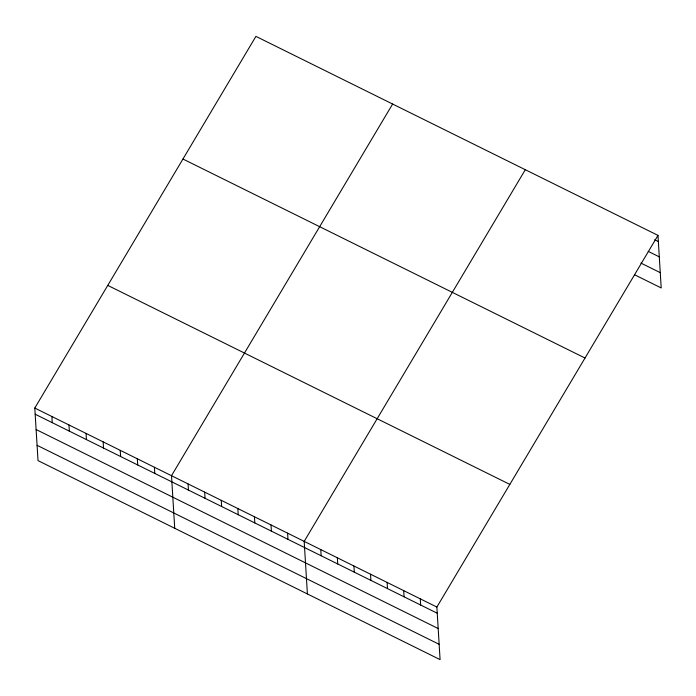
<?xml version="1.0" encoding="UTF-8"?>
<svg xmlns="http://www.w3.org/2000/svg" width="696" height="696" viewBox="0 0 696 696"><rect width="100%" height="100%" fill="white"/><g stroke="black" fill="none" stroke-linecap="round" stroke-linejoin="round"><path stroke-width="1.04" d="M657.981 235.379L436.87 607.051L440.081 659.625L38.019 460.622L34.8 408.047L255.919 36.375L657.981 235.379L661.2 287.953L634.482 274.729M392.622 104.035L171.503 475.707L174.722 528.281M525.306 169.711L304.187 541.384L307.397 593.949M654.675 239.737L658.364 241.564M648.246 251.395L659.295 256.868M640.912 263.071L660.26 272.641M182.952 159.027L585.014 358.031M107.767 285.395L509.837 484.399M34.8 408.047L436.87 607.051M35.174 414.224L437.245 613.228M36.114 429.536L438.184 628.54M37.079 445.31L439.15 644.313M420.28 598.838L420.662 605.024M403.697 590.634L404.072 596.811M387.115 582.422L387.489 588.607M370.524 574.217L370.907 580.394M353.942 566.005L354.316 572.19M337.36 557.8L337.734 563.977M320.769 549.588L321.152 555.765M287.596 533.171L287.979 539.348M271.014 524.958L271.397 531.144M254.431 516.754L254.806 522.931M237.841 508.541L238.223 514.727M221.258 500.337L221.632 506.514M204.676 492.124L205.05 498.31M188.085 483.92L188.468 490.097M154.416 467.251L154.79 473.428M137.329 458.795L137.704 464.972M120.243 450.338L120.617 456.515M103.147 441.873L103.53 448.059M86.06 433.417L86.443 439.602M68.974 424.96L69.356 431.146M51.887 416.504L52.27 422.681"/></g></svg>
